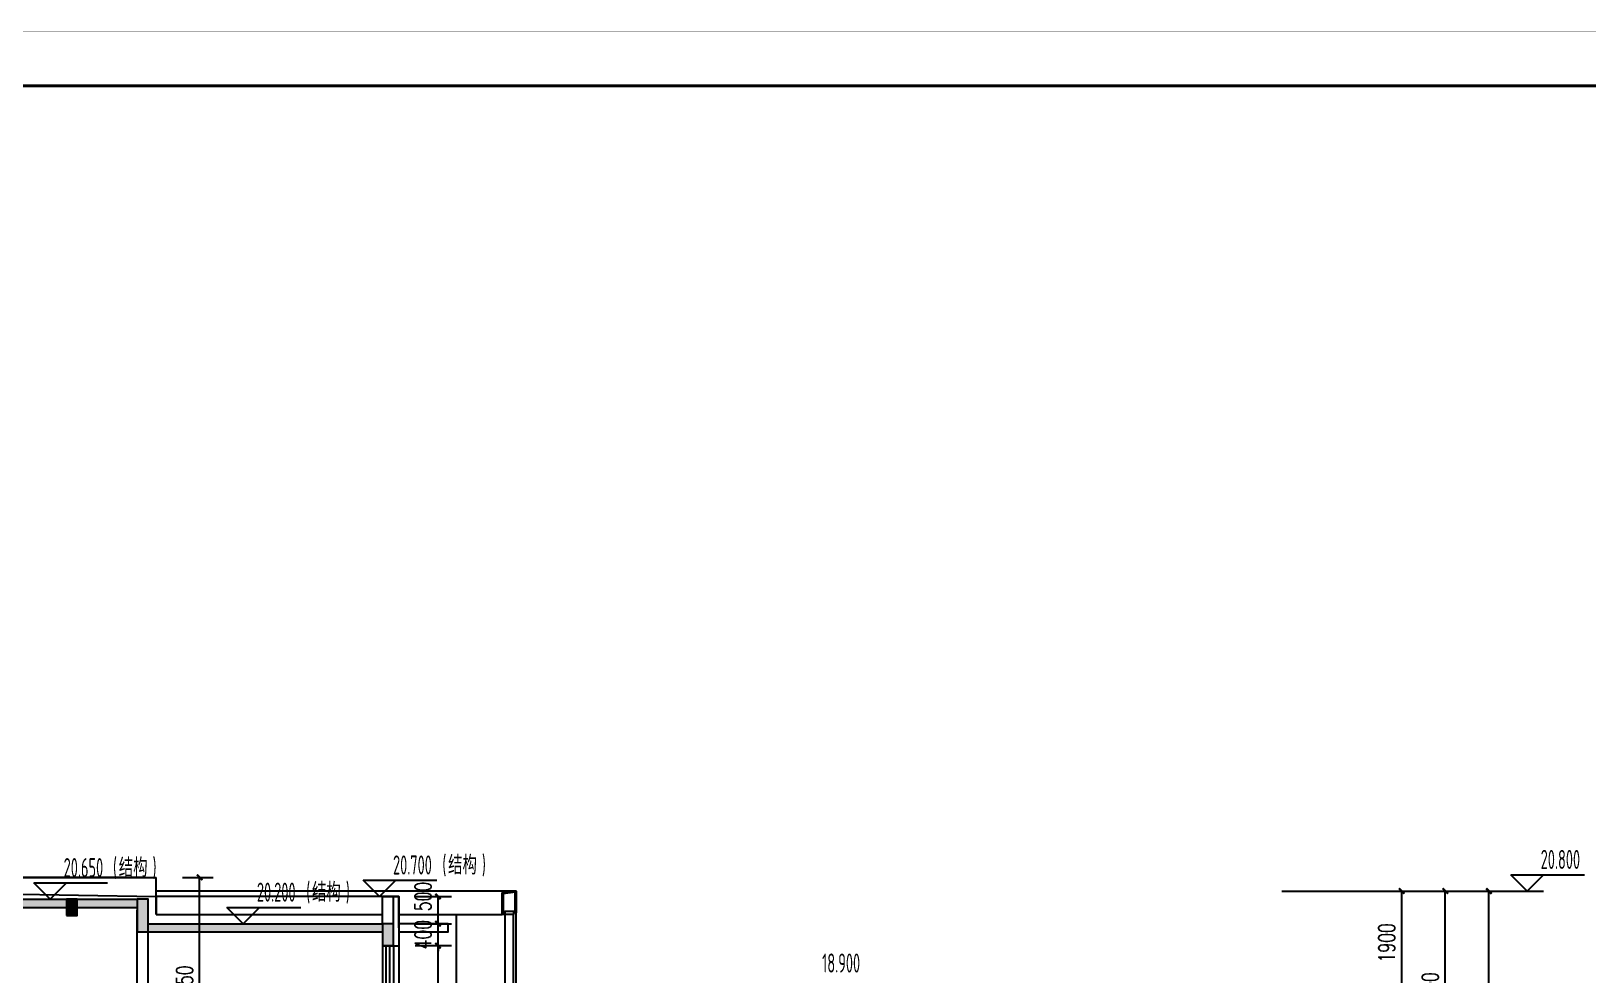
# Model space of a CAD drawing. Extents: x 1106790 to 1313746, y -134124 to 12249.
# Drawn here: x 1189551 to 1218104, y -32625 to -15319 of the extents above; entities that cross this region are included whole.
import ezdxf

# ---------------------------------------------------------------- set-up
doc = ezdxf.new("R2010")
doc.units = 0
doc.header["$LTSCALE"] = 1000
doc.header["$MEASUREMENT"] = 0
for name, color, linetype in [('01-标注_尺寸', 124, 'Continuous'), ('01-标注_标高', 200, 'Continuous'), ('01-标注_轴线坐标', 132, 'Continuous'), ('02-TEXT_标注', 130, 'Continuous'), ('05-填充_天正', 26, 'Continuous'), ('A-C_玻璃幕墙', 140, 'Continuous'), ('A-C_窗', 140, 'Continuous'), ('A-D_龙骨', 131, 'Continuous'), ('A-O_屋面', 201, 'Continuous'), ('A-SUR_保温', 222, 'Continuous'), ('A-SUR_看线', 231, 'Continuous'), ('A-金属背板', 30, 'Continuous'), ('A_STR-砌块墙', 121, 'Continuous'), ('A_STR-砼墙', 51, 'Continuous'), ('A_STR-砼柱', 51, 'Continuous'), ('D_铝板', 181, 'Continuous'), ('PUB_HATCH', 8, 'Continuous'), ('SURFACE', 6, 'Continuous')]:
    doc.layers.add(name, color=color, linetype=linetype)
doc.styles.add('_TCH_DIM', font='ROS1', dxfattribs={"width": 0.8, "bigfont": 'JD'})
doc.styles.add('_TCH_DIM_T3', font='SIMPLEX', dxfattribs={"width": 0.705882, "bigfont": 'GBCBIG'})
doc.dimstyles.new('_TCH_ARCH&&100', dxfattribs={"dimtxt": 297.5, "dimasz": 100, "dimexe": 250, "dimexo": 300, "dimgap": 126.25, "dimtad": 1, "dimdec": 0, "dimzin": 0, "dimdsep": 46, "dimtxsty": '_TCH_DIM_T3', "dimblk": 'ARCHTICK', "dimcen": 0.09, "dimclrt": 7, "dimazin": 2, "dimtfac": 1, "dimtdec": 0, "dimtix": 1, "dimtmove": 2, "dimatfit": 3, "dimfxl": 0, "dimtolj": 1, "dimtzin": 0, "dimarcsym": 0})

# ---------------------------------------------------------------- blocks, each defined once
blk = doc.blocks.new('kyuhtr')
at = {"const_width": 20}
blk.add_lwpolyline([(50, 0), (0, 0)], dxfattribs=at)
blk.add_lwpolyline([(50, -30), (200, -30), (200, 30), (50, 30)], close=True)
blk = doc.blocks.new('图框-A1')
for points, const_width in [([(0, 0), (841, 0), (841, 594), (0, 594)], 0.05), ([(766, 584), (25, 584), (25, 10), (766, 10)], 0.5)]:
    blk.add_lwpolyline(points, close=True, dxfattribs=dict(const_width=const_width))
blk = doc.blocks.new('_ArchTick')
at = {"color": 0, "linetype": 'ByBlock', "const_width": 0.4}
blk.add_lwpolyline([(-0.5, -0.5), (0.5, 0.5)], dxfattribs=at)
blk = doc.blocks.new('*D63')
at = {"layer": '01-标注_轴线坐标', "color": 0, "lineweight": -2, "transparency": 16777216}
for p, q in [((1213289, -31088), (1216539, -31088)), ((1216289, -51988), (1216289, -31088)), ((1213289, -51988), (1216539, -51988))]:
    blk.add_line(p, q, dxfattribs=at)
at = {"layer": 'Defpoints', "color": 0, "transparency": 16777216}
for p in [(1212989, -31088), (1216289, -31088), (1212989, -51988)]:
    blk.add_point(p, dxfattribs=at)
at = {"layer": '01-标注_轴线坐标', "color": 0, "lineweight": -2, "transparency": 16777216, "xscale": 100, "yscale": 100, "zscale": 100}
for p, rotation in [((1216289, -31088), 90), ((1216289, -51988), 270)]:
    blk.add_blockref('_ArchTick', p, dxfattribs=dict(at, rotation=rotation))
at = {"layer": '01-标注_轴线坐标', "color": 7, "transparency": 16777216, "insert": (1216014, -41538), "char_height": 297.5, "attachment_point": 5, "rotation": 90, "style": '_TCH_DIM_T3'}
blk.add_mtext('\\A1;20900', dxfattribs=at)
blk = doc.blocks.new('*D70')
at = {"layer": '01-标注_轴线坐标', "color": 0, "lineweight": -2, "transparency": 16777216}
for p, q in [((1213289, -31088), (1215739, -31088)), ((1215489, -34788), (1215489, -31088)), ((1213289, -34788), (1215739, -34788))]:
    blk.add_line(p, q, dxfattribs=at)
at = {"layer": 'Defpoints', "color": 0, "transparency": 16777216}
for p in [(1212989, -31088), (1215489, -31088), (1212989, -34788)]:
    blk.add_point(p, dxfattribs=at)
at = {"layer": '01-标注_轴线坐标', "color": 0, "lineweight": -2, "transparency": 16777216, "xscale": 100, "yscale": 100, "zscale": 100}
for p, rotation in [((1215489, -31088), 90), ((1215489, -34788), 270)]:
    blk.add_blockref('_ArchTick', p, dxfattribs=dict(at, rotation=rotation))
at = {"layer": '01-标注_轴线坐标', "color": 7, "transparency": 16777216, "insert": (1215214, -32938), "char_height": 297.5, "attachment_point": 5, "rotation": 90, "style": '_TCH_DIM_T3'}
blk.add_mtext('\\A1;3700', dxfattribs=at)
blk = doc.blocks.new('_FZH')
blk.add_lwpolyline([(-0.5, -0.5), (0.5, -0.5), (0.5, 0.5), (-0.5, 0.5)], close=True)
at = {"layer": 'PUB_HATCH'}
blk.add_solid([(-0.5, -0.5), (0.5, -0.5), (-0.5, 0.5), (0.5, 0.5)], dxfattribs=at)
blk = doc.blocks.new('*D187')
at = {"layer": '01-标注_尺寸', "color": 0, "lineweight": -2, "transparency": 16777216}
for p, q in [((1212489, -31088), (1214939, -31088)), ((1214689, -32988), (1214689, -31088)), ((1212489, -32988), (1214939, -32988))]:
    blk.add_line(p, q, dxfattribs=at)
at = {"layer": 'Defpoints', "color": 0, "transparency": 16777216}
for p in [(1212189, -31088), (1214689, -31088), (1212189, -32988)]:
    blk.add_point(p, dxfattribs=at)
at = {"layer": '01-标注_尺寸', "color": 0, "lineweight": -2, "transparency": 16777216, "xscale": 100, "yscale": 100, "zscale": 100}
for p, rotation in [((1214689, -31088), 90), ((1214689, -32988), 270)]:
    blk.add_blockref('_ArchTick', p, dxfattribs=dict(at, rotation=rotation))
at = {"layer": '01-标注_尺寸', "color": 7, "transparency": 16777216, "insert": (1214414, -32038), "char_height": 297.5, "attachment_point": 5, "rotation": 90, "style": '_TCH_DIM_T3'}
blk.add_mtext('\\A1;1900', dxfattribs=at)
blk = doc.blocks.new('*D348')
at = {"layer": '01-标注_尺寸', "color": 0, "lineweight": -2, "transparency": 16777216}
for p, q in [((1192328, -30838), (1192892, -30838)), ((1192642, -34788), (1192642, -30838)), ((1192328, -34788), (1192892, -34788))]:
    blk.add_line(p, q, dxfattribs=at)
at = {"layer": 'Defpoints', "color": 0, "transparency": 16777216}
for p in [(1192028, -30838), (1192642, -30838), (1192028, -34788)]:
    blk.add_point(p, dxfattribs=at)
at = {"layer": '01-标注_尺寸', "color": 0, "lineweight": -2, "transparency": 16777216, "xscale": 100, "yscale": 100, "zscale": 100}
for p, rotation in [((1192642, -30838), 90), ((1192642, -34788), 270)]:
    blk.add_blockref('_ArchTick', p, dxfattribs=dict(at, rotation=rotation))
at = {"layer": '01-标注_尺寸', "color": 7, "transparency": 16777216, "insert": (1192367, -32813), "char_height": 297.5, "attachment_point": 5, "rotation": 90, "style": '_TCH_DIM_T3'}
blk.add_mtext('\\A1;3950', dxfattribs=at)
blk = doc.blocks.new('$WINLIB2D$00000001')
at = {"color": 0}
for points in [[(-0.5, 0.5), (-0.5, -0.5)], [(-0.5, 0.5), (0.5, 0.5)], [(0.5, -0.5), (0.5, 0.5)], [(0.5, 0.167), (-0.5, 0.167)], [(0.5, -0.167), (-0.5, -0.167)], [(-0.5, -0.5), (0.5, -0.5)]]:
    blk.add_lwpolyline(points, dxfattribs=at)
blk = doc.blocks.new('*D350')
at = {"layer": '01-标注_尺寸', "color": 0, "lineweight": -2, "transparency": 16777216}
for p, q in [((1196594, -32088), (1197264, -32088)), ((1197014, -34188), (1197014, -32088)), ((1196594, -34188), (1197264, -34188))]:
    blk.add_line(p, q, dxfattribs=at)
at = {"layer": 'Defpoints', "color": 0, "transparency": 16777216}
for p in [(1196294, -32088), (1197014, -32088), (1196294, -34188)]:
    blk.add_point(p, dxfattribs=at)
at = {"layer": '01-标注_尺寸', "color": 0, "lineweight": -2, "transparency": 16777216, "xscale": 100, "yscale": 100, "zscale": 100}
for p, rotation in [((1197014, -32088), 90), ((1197014, -34188), 270)]:
    blk.add_blockref('_ArchTick', p, dxfattribs=dict(at, rotation=rotation))
at = {"layer": '01-标注_尺寸', "color": 7, "transparency": 16777216, "insert": (1196739, -33138), "char_height": 297.5, "attachment_point": 5, "rotation": 90, "style": '_TCH_DIM_T3'}
blk.add_mtext('\\A1;2100', dxfattribs=at)
blk = doc.blocks.new('*D351')
at = {"layer": '01-标注_尺寸', "color": 0, "lineweight": -2, "transparency": 16777216}
for p, q in [((1196594, -31688), (1197264, -31688)), ((1197014, -31688), (1197014, -31588)), ((1197014, -32088), (1197014, -31688)), ((1196594, -32088), (1197264, -32088)), ((1197014, -32088), (1197014, -32188))]:
    blk.add_line(p, q, dxfattribs=at)
at = {"layer": 'Defpoints', "color": 0, "transparency": 16777216}
for p in [(1196294, -31688), (1197014, -31688), (1196294, -32088)]:
    blk.add_point(p, dxfattribs=at)
at = {"layer": '01-标注_尺寸', "color": 0, "lineweight": -2, "transparency": 16777216, "xscale": 100, "yscale": 100, "zscale": 100}
for p, rotation in [((1197014, -31688), 270), ((1197014, -32088), 90)]:
    blk.add_blockref('_ArchTick', p, dxfattribs=dict(at, rotation=rotation))
at = {"layer": '01-标注_尺寸', "color": 7, "transparency": 16777216, "insert": (1196739, -31888), "char_height": 297.5, "attachment_point": 5, "rotation": 90, "style": '_TCH_DIM_T3'}
blk.add_mtext('\\A1;400', dxfattribs=at)
blk = doc.blocks.new('*D352')
at = {"layer": '01-标注_尺寸', "color": 0, "lineweight": -2, "transparency": 16777216}
for p, q in [((1196594, -31188), (1197264, -31188)), ((1197014, -31688), (1197014, -31188)), ((1196594, -31688), (1197264, -31688))]:
    blk.add_line(p, q, dxfattribs=at)
at = {"layer": 'Defpoints', "color": 0, "transparency": 16777216}
for p in [(1196294, -31188), (1197014, -31188), (1196294, -31688)]:
    blk.add_point(p, dxfattribs=at)
at = {"layer": '01-标注_尺寸', "color": 0, "lineweight": -2, "transparency": 16777216, "xscale": 100, "yscale": 100, "zscale": 100}
for p, rotation in [((1197014, -31188), 90), ((1197014, -31688), 270)]:
    blk.add_blockref('_ArchTick', p, dxfattribs=dict(at, rotation=rotation))
at = {"layer": '01-标注_尺寸', "color": 7, "transparency": 16777216, "insert": (1196739, -31188), "char_height": 297.5, "attachment_point": 5, "rotation": 90, "style": '_TCH_DIM_T3'}
blk.add_mtext('\\A1;500', dxfattribs=at)

msp = doc.modelspace()

# ---------------------------------------------------------------- hatches: boundary and pattern name
at = {"layer": '05-填充_天正'}
for points in [[(1190197.7, -31388.5), (1190197.7, -31238.5), (1189097.7, -31238.5), (1189097.7, -31388.5)], [(1191497.7, -31388.5), (1191497.7, -31238.5), (1190397.7, -31238.5), (1190397.7, -31388.5)], [(1191697.7, -31688.5), (1191697.7, -31838.5), (1195997.7, -31838.5), (1195997.7, -31688.5)]]:
    msp.add_hatch(color=256, dxfattribs=at).paths.add_polyline_path(points)

# ---------------------------------------------------------------- linework, layer by layer
at = {"layer": '01-标注_标高'}
for p, q in [((1216988.7, -31088.5), (1216688.7, -30788.5)), ((1216688.7, -30788.5), (1218045.2, -30788.5)), ((1216988.7, -31088.5), (1217288.7, -30788.5)), ((1189897.7, -31238.5), (1189597.7, -30938.5)), ((1189597.7, -30938.5), (1190954.2, -30938.5)), ((1189897.7, -31238.5), (1190197.7, -30938.5)), ((1195938.4, -31190.1), (1195638.4, -30890.1)), ((1195638.4, -30890.1), (1196995, -30890.1)), ((1195938.4, -31190.1), (1196238.4, -30890.1)), ((1216288.7, -31088.5), (1217288.7, -31088.5)), ((1193442.1, -31688.5), (1193142.1, -31388.5)), ((1193142.1, -31388.5), (1194498.7, -31388.5)), ((1193442.1, -31688.5), (1193742.1, -31388.5))]:
    msp.add_line(p, q, dxfattribs=at)
at = {"layer": 'A-C_玻璃幕墙'}
for p, q in [((1197347.7, -31518.5), (1197347.7, -34488.5)), ((1198248.7, -34488.5), (1198248.7, -31518.5)), ((1198398.7, -34488.5), (1198398.7, -31518.5)), ((1198448.7, -34488.5), (1198448.7, -31488.5))]:
    msp.add_line(p, q, dxfattribs=at)
at = {"layer": 'A-O_屋面'}
msp.add_line((1191844.3, -31518.5), (1195997.7, -31518.5), dxfattribs=at)
for points in [[(1188997.7, -31136.5), (1191844.3, -31188.5)], [(1191844.3, -31188.5), (1191844.3, -31518.5)]]:
    msp.add_lwpolyline(points, dxfattribs=at)
at = {"layer": 'A-SUR_保温'}
msp.add_line((1196197.7, -32090.1), (1196297.7, -32090.4), dxfattribs=at)
msp.add_lwpolyline([(1196197.7, -31190.1), (1196297.7, -31190.1), (1196297.7, -34490.1)], dxfattribs=at)
at = {"layer": 'A-SUR_看线'}
for p, q in [((1188647.7, -30838.5), (1191844.3, -30838.5)), ((1189690.8, -30838.5), (1191844.3, -30838.5)), ((1191844.3, -31518.5), (1191844.3, -30838.5)), ((1196297.7, -31190.1), (1191844.3, -31190.1))]:
    msp.add_line(p, q, dxfattribs=at)
msp.add_lwpolyline([(1191597.7, -30838.5), (1188997.7, -30838.5)], dxfattribs=at)
at = {"layer": 'A-金属背板'}
msp.add_line((1191697.7, -31518.5), (1191697.7, -31238.5), dxfattribs=at)
at = {"layer": 'A_STR-砌块墙'}
for p, q in [((1195997.7, -31690.1), (1195997.7, -31190.1)), ((1195997.7, -31190.1), (1196197.7, -31190.1)), ((1196197.7, -31690.1), (1196197.7, -31190.1))]:
    msp.add_line(p, q, dxfattribs=at)
for points in [[(1191497.7, -34038.5), (1191497.7, -31438.5)], [(1191697.7, -34038.5), (1191697.7, -31438.5)]]:
    msp.add_lwpolyline(points, dxfattribs=at)
at = {"layer": 'A_STR-砼墙'}
for p, q in [((1189097.7, -31238.5), (1190197.7, -31238.5)), ((1189097.7, -31388.5), (1190197.7, -31388.5)), ((1190397.7, -31238.5), (1191497.7, -31238.5)), ((1190397.7, -31388.5), (1191497.7, -31388.5)), ((1191697.7, -31688.5), (1195997.7, -31688.5)), ((1191697.7, -31838.5), (1195997.7, -31838.5))]:
    msp.add_line(p, q, dxfattribs=at)
at = {"layer": 'D_铝板'}
for p, q in [((1198448.6, -31088.5), (1191844.3, -31088.5)), ((1196297.7, -31518.5), (1198188.7, -31518.5))]:
    msp.add_line(p, q, dxfattribs=at)
for points in [[(1198248.7, -31518.5), (1198188.7, -31518.5), (1198188.7, -31118.5), (1198448.7, -31088.5), (1198448.7, -31488.5), (1198428.7, -31488.5), (1198428.7, -31109.7), (1198208.7, -31137.3), (1198208.7, -31498.5), (1198248.7, -31498.5)], [(1196297.7, -31838.5), (1197197.7, -31838.5), (1197197.7, -31688.5), (1196297.7, -31688.5)]]:
    msp.add_lwpolyline(points, close=True, dxfattribs=at)
at = {"layer": 'SURFACE'}
msp.add_line((1196297.7, -31765.1), (1196297.7, -31190.1), dxfattribs=at)

# ---------------------------------------------------------------- block references
at = {"xscale": 100, "yscale": 100, "zscale": 100}
msp.add_blockref('图框-A1', (1145543.5, -74721.9), dxfattribs=at)
at = {"layer": 'A-C_窗', "xscale": -2100, "yscale": -200, "zscale": -2100, "rotation": 90}
msp.add_blockref('$WINLIB2D$00000001', (1196097.7, -33140.1), dxfattribs=at)
at = {"layer": 'A-D_龙骨', "xscale": -1}
msp.add_blockref('kyuhtr', (1198448.7, -31488.5), dxfattribs=at)
at = {"layer": 'A_STR-砼柱', "xscale": 200}
for p, yscale, zscale in [((1190297.7, -31388.5), 299.9999999999927, 299.9999999999927), ((1191597.7, -31538.5), 600, 600), ((1196097.7, -31890.1), 400, 400)]:
    msp.add_blockref('_FZH', p, dxfattribs=dict(at, yscale=yscale, zscale=zscale))

# ---------------------------------------------------------------- texts
at = {"layer": '02-TEXT_标注', "style": '_TCH_DIM'}
for s, height, width, p in [('20.650', 350, 0.64, (1190147.7, -30833.5)), ('(', 350, 0.64, (1191054.2, -30833.5)), ('结构', 347.29, 0.8, (1191158.8, -30833.5)), (')', 350, 0.64, (1191779.6, -30833.5)), ('20.700', 350, 0.64, (1196188.5, -30785.1)), ('(', 350, 0.64, (1197095, -30785.1)), ('结构', 347.29, 0.8, (1197199.5, -30785.1)), (')', 350, 0.64, (1197820.3, -30785.1)), ('20.800', 350, 0.64, (1217238.7, -30683.5)), ('20.200', 350, 0.64, (1193692.1, -31283.5)), ('(', 350, 0.64, (1194598.7, -31283.5)), ('结构', 347.29, 0.8, (1194703.2, -31283.5)), (')', 350, 0.64, (1195324, -31283.5)), ('18.900', 350, 0.64, (1204058.5, -32583.5))]:
    msp.add_text(s, height=height, dxfattribs=dict(at, width=width)).set_placement(p)

# ---------------------------------------------------------------- dimensions: what is measured, and where the dimension line sits
at = {"layer": '01-标注_尺寸'}
for p1, p2, distance, picture, middle in [((1192028.5, -34788.5), (1192028.5, -30838.5), -613.2, '*D348', (1192366.7, -32813.5)), ((1212188.7, -32988.5), (1212188.7, -31088.5), -2500, '*D187', (1214413.7, -32038.5)), ((1196293.7, -32088.1), (1196293.7, -31688.5), -720.3, '*D351', (1196739.1, -31888.3)), ((1196293.7, -34188.1), (1196293.7, -32088.1), -720.3, '*D350', (1196739.1, -33138.1))]:
    dim = msp.add_aligned_dim(p1=p1, p2=p2, distance=distance, dimstyle='_TCH_ARCH&&100', dxfattribs=at)
    dim.commit()
    dim.dimension.update_dxf_attribs({"geometry": picture, "text_midpoint": middle})
dim = msp.add_linear_dim(base=(1197014.1, -31188.5), p1=(1196293.7, -31688.5), p2=(1196293.7, -31188.5), angle=90, dimstyle='_TCH_ARCH&&100', dxfattribs=at)
dim.commit()
dim.dimension.update_dxf_attribs({"geometry": '*D352', "text_midpoint": (1196739.1, -31188.5), "dimtype": 161})
at = {"layer": '01-标注_轴线坐标'}
for p1, distance, picture, middle in [((1212988.7, -51988.5), -3300, '*D63', (1216013.7, -41538.5)), ((1212988.7, -34788.5), -2500, '*D70', (1215213.7, -32938.5))]:
    dim = msp.add_aligned_dim(p1=p1, p2=(1212988.7, -31088.5), distance=distance, dimstyle='_TCH_ARCH&&100', dxfattribs=at)
    dim.commit()
    dim.dimension.update_dxf_attribs({"geometry": picture, "text_midpoint": middle})

doc.saveas('drawing.dxf')
